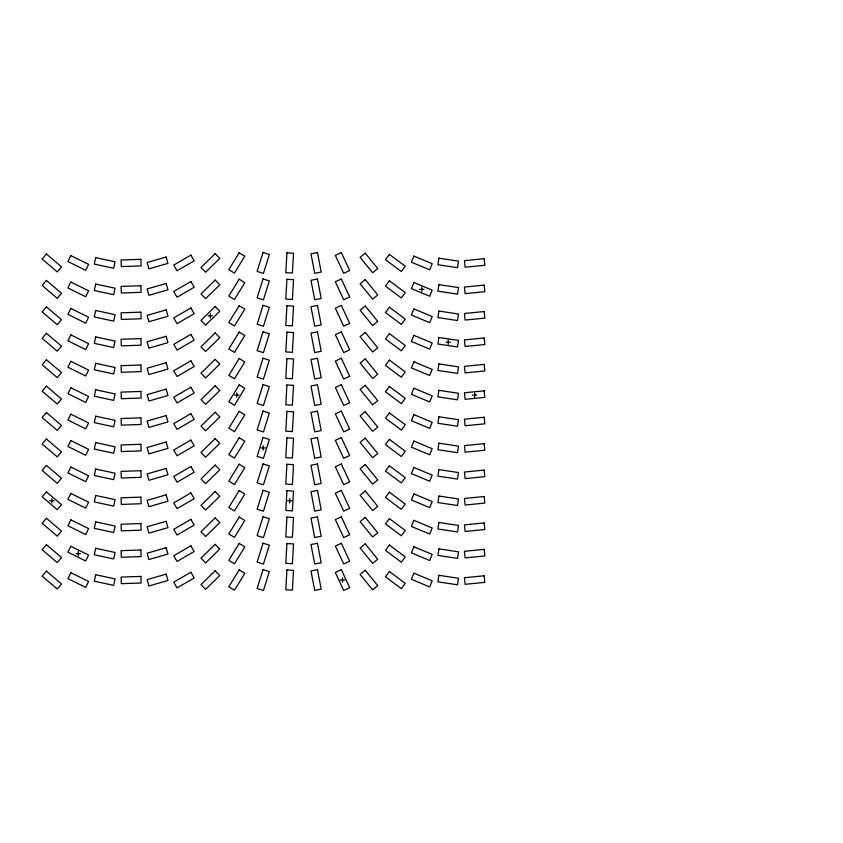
<?xml version="1.0" encoding="UTF-8"?>
<svg xmlns="http://www.w3.org/2000/svg" width="843" height="843" viewBox="0 0 843 843"><rect width="100%" height="100%" fill="white"/><g stroke="black" fill="none" stroke-linecap="round" stroke-linejoin="round"><path stroke-width="1.26" d="M419.582 289.37L423.987 289.37M208.189 315.798L212.584 315.798M446.01 342.226L450.415 342.226M234.607 395.072L239.012 395.072M472.438 395.072L476.843 395.072M261.035 447.928L265.44 447.928M49.632 500.774L54.036 500.774M287.463 500.774L291.868 500.774M76.06 553.63L80.464 553.63M340.309 580.047L344.713 580.047M474.641 392.87L474.641 397.274M448.213 340.024L448.213 344.429M421.785 287.168L421.785 291.573M342.511 577.845L342.511 582.25M289.665 498.571L289.665 502.976M263.237 445.726L263.237 450.13M236.809 392.87L236.809 397.274M210.392 313.596L210.392 318.001M78.262 551.427L78.262 555.832M51.834 498.571L51.834 502.976M286.926 252.868L285.798 272.658L292.395 273.027L293.522 253.248L286.926 252.868M286.926 279.296L285.798 299.075L292.395 299.455L293.522 279.665L286.926 279.296M286.926 305.714L285.798 325.503L292.395 325.883L293.522 306.093L286.926 305.714M286.926 332.142L285.798 351.931L292.395 352.311L293.522 332.521L286.926 332.142M286.926 358.57L285.798 378.359L292.395 378.728L293.522 358.949L286.926 358.57M286.926 384.998L285.798 404.777L292.395 405.156L293.522 385.367L286.926 384.998M286.926 411.416L285.798 431.205L292.395 431.584L293.522 411.795L286.926 411.416M286.926 437.844L285.798 457.633L292.395 458.002L293.522 438.223L286.926 437.844M286.926 464.272L285.798 484.051L292.395 484.43L293.522 464.641L286.926 464.272M286.926 490.689L285.798 510.479L292.395 510.858L293.522 491.069L286.926 490.689M286.926 517.117L285.798 536.907L292.395 537.286L293.522 517.497L286.926 517.117M286.926 543.545L285.798 563.335L292.395 563.704L293.522 543.925L286.926 543.545M286.926 569.973L285.798 589.752L292.395 590.132L293.522 570.342L286.926 569.973M438.897 258.211L437.917 264.755L457.528 267.684L458.497 261.151L438.897 258.211M438.897 284.639L437.917 291.172L457.528 294.112L458.497 287.579L438.897 284.639M438.897 311.067L437.917 317.6L457.528 320.53L458.497 313.996L438.897 311.067M438.897 337.495L437.917 344.028L457.528 346.958L458.497 340.424L438.897 337.495M438.897 363.913L437.917 370.446L457.528 373.386L458.497 366.853L438.897 363.913M438.897 390.341L437.917 396.874L457.528 399.814L458.497 393.281L438.897 390.341M438.897 416.769L437.917 423.302L457.528 426.231L458.497 419.698L438.897 416.769M438.897 443.186L437.917 449.719L457.528 452.659L458.497 446.126L438.897 443.186M438.897 469.614L437.917 476.147L457.528 479.087L458.497 472.554L438.897 469.614M438.897 496.042L437.917 502.576L457.528 505.505L458.497 498.972L438.897 496.042M438.897 522.47L437.917 529.004L457.528 531.933L458.497 525.4L438.897 522.47M438.897 548.888L437.917 555.421L457.528 558.361L458.497 551.828L438.897 548.888M438.897 575.316L437.917 581.849L457.528 584.789L458.497 578.245L438.897 575.316M95.691 257.631L94.3 264.091L113.679 268.264L115.07 261.804L95.691 257.631M95.691 284.059L94.3 290.519L113.679 294.692L115.07 288.232L95.691 284.059M95.691 310.487L94.3 316.947L113.679 321.12L115.07 314.66L95.691 310.487M95.691 336.905L94.3 343.364L113.679 347.537L115.07 341.078L95.691 336.905M95.691 363.333L94.3 369.792L113.679 373.965L115.07 367.506L95.691 363.333M95.691 389.761L94.3 396.221L113.679 400.393L115.07 393.934L95.691 389.761M95.691 416.189L94.3 422.638L113.679 426.811L115.07 420.362L95.691 416.189M95.691 442.607L94.3 449.066L113.679 453.239L115.07 446.779L95.691 442.607M95.691 469.035L94.3 475.494L113.679 479.667L115.07 473.208L95.691 469.035M95.691 495.463L94.3 501.922L113.679 506.095L115.07 499.636L95.691 495.463M95.691 521.88L94.3 528.34L113.679 532.513L115.07 526.053L95.691 521.88M95.691 548.308L94.3 554.768L113.679 558.941L115.07 552.481L95.691 548.308M95.691 574.736L94.3 581.196L113.679 585.369L115.07 578.909L95.691 574.736M263.048 252.51L257.126 271.414L263.427 273.395L269.349 254.481L263.048 252.51M263.048 278.928L257.126 297.842L263.427 299.823L269.349 280.909L263.048 278.928M263.048 305.356L257.126 324.27L263.427 326.241L269.349 307.337L263.048 305.356M263.048 331.784L257.126 350.688L263.427 352.669L269.349 333.754L263.048 331.784M263.048 358.201L257.126 377.116L263.427 379.097L269.349 360.182L263.048 358.201M263.048 384.629L257.126 403.544L263.427 405.515L269.349 386.61L263.048 384.629M263.048 411.057L257.126 429.972L263.427 431.943L269.349 413.028L263.048 411.057M263.048 437.485L257.126 456.39L263.427 458.371L269.349 439.456L263.048 437.485M263.048 463.903L257.126 482.818L263.427 484.799L269.349 465.884L263.048 463.903M263.048 490.331L257.126 509.246L263.427 511.216L269.349 492.312L263.048 490.331M263.048 516.759L257.126 535.663L263.427 537.644L269.349 518.73L263.048 516.759M263.048 543.177L257.126 562.091L263.427 564.072L269.349 545.158L263.048 543.177M263.048 569.605L257.126 588.519L263.427 590.49L269.349 571.586L263.048 569.605M413.913 256.082L411.373 262.184L429.656 269.813L432.206 263.711L413.913 256.082M413.913 282.51L411.373 288.612L429.656 296.241L432.206 290.14L413.913 282.51M413.913 308.938L411.373 315.029L429.656 322.658L432.206 316.568L413.913 308.938M413.913 335.366L411.373 341.457L429.656 349.086L432.206 342.996L413.913 335.366M413.913 361.784L411.373 367.885L429.656 375.514L432.206 369.413L413.913 361.784M413.913 388.212L411.373 394.313L429.656 401.942L432.206 395.841L413.913 388.212M413.913 414.64L411.373 420.731L429.656 428.36L432.206 422.269L413.913 414.64M413.913 441.058L411.373 447.159L429.656 454.788L432.206 448.687L413.913 441.058M413.913 467.486L411.373 473.587L429.656 481.216L432.206 475.115L413.913 467.486M413.913 493.914L411.373 500.004L429.656 507.634L432.206 501.543L413.913 493.914M413.913 520.342L411.373 526.432L429.656 534.062L432.206 527.971L413.913 520.342M413.913 546.759L411.373 552.86L429.656 560.49L432.206 554.388L413.913 546.759M413.913 573.187L411.373 579.289L429.656 586.918L432.206 580.816L413.913 573.187M70.844 255.598L67.914 261.52L85.68 270.297L88.61 264.375L70.844 255.598M70.844 282.026L67.914 287.948L85.68 296.725L88.61 290.803L70.844 282.026M70.844 308.454L67.914 314.376L85.68 323.154L88.61 317.231L70.844 308.454M70.844 334.871L67.914 340.804L85.68 349.571L88.61 343.649L70.844 334.871M70.844 361.299L67.914 367.221L85.68 375.999L88.61 370.077L70.844 361.299M70.844 387.727L67.914 393.649L85.68 402.427L88.61 396.505L70.844 387.727M70.844 414.155L67.914 420.077L85.68 428.845L88.61 422.923L70.844 414.155M70.844 440.573L67.914 446.495L85.68 455.273L88.61 449.351L70.844 440.573M70.844 467.001L67.914 472.923L85.68 481.701L88.61 475.779L70.844 467.001M70.844 493.429L67.914 499.351L85.68 508.129L88.61 502.196L70.844 493.429M70.844 519.846L67.914 525.769L85.68 534.546L88.61 528.624L70.844 519.846M70.844 546.275L67.914 552.197L85.68 560.974L88.61 555.052L70.844 546.275M70.844 572.703L67.914 578.625L85.68 587.402L88.61 581.48L70.844 572.703M239.18 252.774L228.811 269.665L234.449 273.121L244.807 256.23L239.18 252.774M239.18 279.202L228.811 296.093L234.449 299.55L244.807 282.658L239.18 279.202M239.18 305.63L228.811 322.521L234.449 325.978L244.807 309.075L239.18 305.63M239.18 332.047L228.811 348.949L234.449 352.395L244.807 335.503L239.18 332.047M239.18 358.475L228.811 375.367L234.449 378.823L244.807 361.932L239.18 358.475M239.18 384.903L228.811 401.795L234.449 405.251L244.807 388.36L239.18 384.903M239.18 411.331L228.811 428.223L234.449 431.669L244.807 414.777L239.18 411.331M239.18 437.749L228.811 454.64L234.449 458.097L244.807 441.205L239.18 437.749M239.18 464.177L228.811 481.068L234.449 484.525L244.807 467.633L239.18 464.177M239.18 490.605L228.811 507.497L234.449 510.953L244.807 494.051L239.18 490.605M239.18 517.022L228.811 533.925L234.449 537.37L244.807 520.479L239.18 517.022M239.18 543.45L228.811 560.342L234.449 563.798L244.807 546.907L239.18 543.45M239.18 569.879L228.811 586.77L234.449 590.226L244.807 573.335L239.18 569.879M389.403 254.375L385.451 259.665L401.321 271.53L405.272 266.24L389.403 254.375M389.403 280.793L385.451 286.093L401.321 297.948L405.272 292.658L389.403 280.793M389.403 307.221L385.451 312.511L401.321 324.376L405.272 319.086L389.403 307.221M389.403 333.649L385.451 338.939L401.321 350.804L405.272 345.514L389.403 333.649M389.403 360.077L385.451 365.367L401.321 377.232L405.272 371.932L389.403 360.077M389.403 386.494L385.451 391.795L401.321 403.649L405.272 398.36L389.403 386.494M389.403 412.922L385.451 418.212L401.321 430.078L405.272 424.788L389.403 412.922M389.403 439.351L385.451 444.64L401.321 456.506L405.272 451.205L389.403 439.351M389.403 465.768L385.451 471.068L401.321 482.923L405.272 477.633L389.403 465.768M389.403 492.196L385.451 497.486L401.321 509.351L405.272 504.061L389.403 492.196M389.403 518.624L385.451 523.914L401.321 535.779L405.272 530.489L389.403 518.624M389.403 545.052L385.451 550.342L401.321 562.207L405.272 556.907L389.403 545.052M389.403 571.47L385.451 576.76L401.321 588.625L405.272 583.335L389.403 571.47M46.428 254.006L42.15 259.043L57.24 271.889L61.518 266.862L46.428 254.006M46.428 280.434L42.15 285.471L57.24 298.317L61.518 293.28L46.428 280.434M46.428 306.863L42.15 311.889L57.24 324.734L61.518 319.708L46.428 306.863M46.428 333.291L42.15 338.317L57.24 351.162L61.518 346.136L46.428 333.291M46.428 359.708L42.15 364.745L57.24 377.59L61.518 372.564L46.428 359.708M46.428 386.136L42.15 391.163L57.24 404.018L61.518 398.981L46.428 386.136M46.428 412.564L42.15 417.591L57.24 430.436L61.518 425.409L46.428 412.564M46.428 438.982L42.15 444.019L57.24 456.864L61.518 451.837L46.428 438.982M46.428 465.41L42.15 470.436L57.24 483.292L61.518 478.255L46.428 465.41M46.428 491.838L42.15 496.864L57.24 509.709L61.518 504.683L46.428 491.838M46.428 518.266L42.15 523.292L57.24 536.137L61.518 531.111L46.428 518.266M46.428 544.683L42.15 549.72L57.24 562.566L61.518 557.529L46.428 544.683M46.428 571.111L42.15 576.138L57.24 588.994L61.518 583.957L46.428 571.111M215.165 253.659L200.992 267.516L205.608 272.236L219.781 258.39L215.165 253.659M215.165 280.087L200.992 293.944L205.608 298.664L219.781 284.808L215.165 280.087M215.165 306.515L200.992 320.361L205.608 325.092L219.781 311.236L215.165 306.515M215.165 332.932L200.992 346.789L205.608 351.51L219.781 337.664L215.165 332.932M215.165 359.36L200.992 373.217L205.608 377.938L219.781 364.081L215.165 359.36M215.165 385.788L200.992 399.635L205.608 404.366L219.781 390.509L215.165 385.788M215.165 412.206L200.992 426.063L205.608 430.794L219.781 416.937L215.165 412.206M215.165 438.634L200.992 452.491L205.608 457.212L219.781 443.365L215.165 438.634M215.165 465.062L200.992 478.919L205.608 483.64L219.781 469.783L215.165 465.062M215.165 491.49L200.992 505.336L205.608 510.068L219.781 496.211L215.165 491.49M215.165 517.908L200.992 531.764L205.608 536.485L219.781 522.639L215.165 517.908M215.165 544.336L200.992 558.192L205.608 562.913L219.781 549.056L215.165 544.336M215.165 570.764L200.992 584.61L205.608 589.341L219.781 575.484L215.165 570.764M365.251 253.174L360.119 257.347L372.627 272.721L377.748 268.559L365.251 253.174M365.251 279.602L360.119 283.764L372.627 299.149L377.748 294.976L365.251 279.602M365.251 306.03L360.119 310.192L372.627 325.577L377.748 321.404L365.251 306.03M365.251 332.448L360.119 336.62L372.627 351.995L377.748 347.832L365.251 332.448M365.251 358.876L360.119 363.048L372.627 378.423L377.748 374.26L365.251 358.876M365.251 385.304L360.119 389.466L372.627 404.851L377.748 400.678L365.251 385.304M365.251 411.732L360.119 415.894L372.627 431.268L377.748 427.106L365.251 411.732M365.251 438.149L360.119 442.322L372.627 457.696L377.748 453.534L365.251 438.149M365.251 464.577L360.119 468.74L372.627 484.124L377.748 479.952L365.251 464.577M365.251 491.005L360.119 495.168L372.627 510.552L377.748 506.38L365.251 491.005M365.251 517.423L360.119 521.596L372.627 536.97L377.748 532.808L365.251 517.423M365.251 543.851L360.119 548.024L372.627 563.398L377.748 559.236L365.251 543.851M365.251 570.279L360.119 574.441L372.627 589.826L377.748 585.653L365.251 570.279M190.866 255.113L173.732 265.081L177.062 270.793L194.185 260.814L190.866 255.113M190.866 281.53L173.732 291.509L177.062 297.221L194.185 287.242L190.866 281.53M190.866 307.958L173.732 317.937L177.062 323.638L194.185 313.67L190.866 307.958M190.866 334.386L173.732 344.355L177.062 350.066L194.185 340.087L190.866 334.386M190.866 360.804L173.732 370.783L177.062 376.494L194.185 366.515L190.866 360.804M190.866 387.232L173.732 397.211L177.062 402.912L194.185 392.943L190.866 387.232M190.866 413.66L173.732 423.629L177.062 429.34L194.185 419.371L190.866 413.66M190.866 440.088L173.732 450.057L177.062 455.768L194.185 445.789L190.866 440.088M190.866 466.506L173.732 476.485L177.062 482.196L194.185 472.217L190.866 466.506M190.866 492.934L173.732 502.913L177.062 508.614L194.185 498.645L190.866 492.934M190.866 519.362L173.732 529.33L177.062 535.042L194.185 525.063L190.866 519.362M190.866 545.779L173.732 555.758L177.062 561.47L194.185 551.491L190.866 545.779M190.866 572.207L173.732 582.186L177.062 587.887L194.185 577.919L190.866 572.207M341.32 252.573L335.335 255.366L343.702 273.332L349.687 270.54L341.32 252.573M341.32 279.001L335.335 281.783L343.702 299.75L349.687 296.957L341.32 279.001M341.32 305.419L335.335 308.211L343.702 326.178L349.687 323.385L341.32 305.419M341.32 331.847L335.335 334.639L343.702 352.606L349.687 349.813L341.32 331.847M341.32 358.275L335.335 361.067L343.702 379.023L349.687 376.241L341.32 358.275M341.32 384.693L335.335 387.485L343.702 405.451L349.687 402.659L341.32 384.693M341.32 411.121L335.335 413.913L343.702 431.879L349.687 429.087L341.32 411.121M341.32 437.549L335.335 440.341L343.702 458.307L349.687 455.515L341.32 437.549M341.32 463.977L335.335 466.759L343.702 484.725L349.687 481.933L341.32 463.977M341.32 490.394L335.335 493.187L343.702 511.153L349.687 508.361L341.32 490.394M341.32 516.822L335.335 519.615L343.702 537.581L349.687 534.789L341.32 516.822M341.32 543.25L335.335 546.043L343.702 563.999L349.687 561.217L341.32 543.25M341.32 569.668L335.335 572.46L343.702 590.427L349.687 587.634L341.32 569.668M166.145 257.031L147.103 262.521L148.926 268.875L167.978 263.374L166.145 257.031M166.145 283.459L147.103 288.949L148.926 295.292L167.978 289.802L166.145 283.459M166.145 309.876L147.103 315.377L148.926 321.72L167.978 316.23L166.145 309.876M166.145 336.304L147.103 341.794L148.926 348.148L167.978 342.648L166.145 336.304M166.145 362.732L147.103 368.222L148.926 374.566L167.978 369.076L166.145 362.732M166.145 389.15L147.103 394.65L148.926 400.994L167.978 395.504L166.145 389.15M166.145 415.578L147.103 421.079L148.926 427.422L167.978 421.921L166.145 415.578M166.145 442.006L147.103 447.496L148.926 453.85L167.978 448.35L166.145 442.006M166.145 468.434L147.103 473.924L148.926 480.268L167.978 474.778L166.145 468.434M166.145 494.852L147.103 500.352L148.926 506.696L167.978 501.206L166.145 494.852M166.145 521.28L147.103 526.77L148.926 533.124L167.978 527.623L166.145 521.28M166.145 547.708L147.103 553.198L148.926 559.541L167.978 554.051L166.145 547.708M166.145 574.125L147.103 579.626L148.926 585.969L167.978 580.479L166.145 574.125M317.463 252.594L310.972 253.838L314.713 273.301L321.194 272.057L317.463 252.594M317.463 279.022L310.972 280.266L314.713 299.729L321.194 298.485L317.463 279.022M317.463 305.451L310.972 306.694L314.713 326.157L321.194 324.913L317.463 305.451M317.463 331.868L310.972 333.111L314.713 352.574L321.194 351.331L317.463 331.868M317.463 358.296L310.972 359.539L314.713 379.002L321.194 377.759L317.463 358.296M317.463 384.724L310.972 385.968L314.713 405.43L321.194 404.187L317.463 384.724M317.463 411.142L310.972 412.385L314.713 431.858L321.194 430.615L317.463 411.142M317.463 437.57L310.972 438.813L314.713 458.276L321.194 457.032L317.463 437.57M317.463 463.998L310.972 465.241L314.713 484.704L321.194 483.46L317.463 463.998M317.463 490.426L310.972 491.669L314.713 511.132L321.194 509.889L317.463 490.426M317.463 516.843L310.972 518.087L314.713 537.549L321.194 536.306L317.463 516.843M317.463 543.271L310.972 544.515L314.713 563.978L321.194 562.734L317.463 543.271M317.463 569.699L310.972 570.943L314.713 590.406L321.194 589.162L317.463 569.699M484.177 258.696L464.451 260.635L465.094 267.21L484.82 265.271L484.177 258.696M484.177 285.124L464.451 287.052L465.094 293.627L484.82 291.689L484.177 285.124M484.177 311.541L464.451 313.48L465.094 320.055L484.82 318.117L484.177 311.541M484.177 337.969L464.451 339.908L465.094 346.484L484.82 344.545L484.177 337.969M484.177 364.397L464.451 366.336L465.094 372.901L484.82 370.973L484.177 364.397M484.177 390.815L464.451 392.754L465.094 399.329L484.82 397.39L484.177 390.815M484.177 417.243L464.451 419.182L465.094 425.757L484.82 423.818L484.177 417.243M484.177 443.671L464.451 445.61L465.094 452.185L484.82 450.246L484.177 443.671M484.177 470.099L464.451 472.027L465.094 478.603L484.82 476.664L484.177 470.099M484.177 496.516L464.451 498.455L465.094 505.031L484.82 503.092L484.177 496.516M484.177 522.945L464.451 524.883L465.094 531.459L484.82 529.52L484.177 522.945M484.177 549.373L464.451 551.311L465.094 557.876L484.82 555.948L484.177 549.373M484.177 575.79L464.451 577.729L465.094 584.304L484.82 582.365L484.177 575.79M140.897 259.307L121.097 259.992L121.318 266.588L141.129 265.914L140.897 259.307M140.897 285.735L121.097 286.409L121.318 293.016L141.129 292.331L140.897 285.735M140.897 312.163L121.097 312.837L121.318 319.444L141.129 318.759L140.897 312.163M140.897 338.58L121.097 339.265L121.318 345.862L141.129 345.187L140.897 338.58M140.897 365.008L121.097 365.693L121.318 372.29L141.129 371.615L140.897 365.008M140.897 391.437L121.097 392.111L121.318 398.718L141.129 398.033L140.897 391.437M140.897 417.854L121.097 418.539L121.318 425.146L141.129 424.461L140.897 417.854M140.897 444.282L121.097 444.967L121.318 451.563L141.129 450.889L140.897 444.282M140.897 470.71L121.097 471.385L121.318 477.992L141.129 477.307L140.897 470.71M140.897 497.138L121.097 497.813L121.318 504.42L141.129 503.735L140.897 497.138M140.897 523.556L121.097 524.241L121.318 530.837L141.129 530.163L140.897 523.556M140.897 549.984L121.097 550.669L121.318 557.265L141.129 556.591L140.897 549.984M140.897 576.412L121.097 577.086L121.318 583.693L141.129 583.008L140.897 576.412"/></g></svg>
